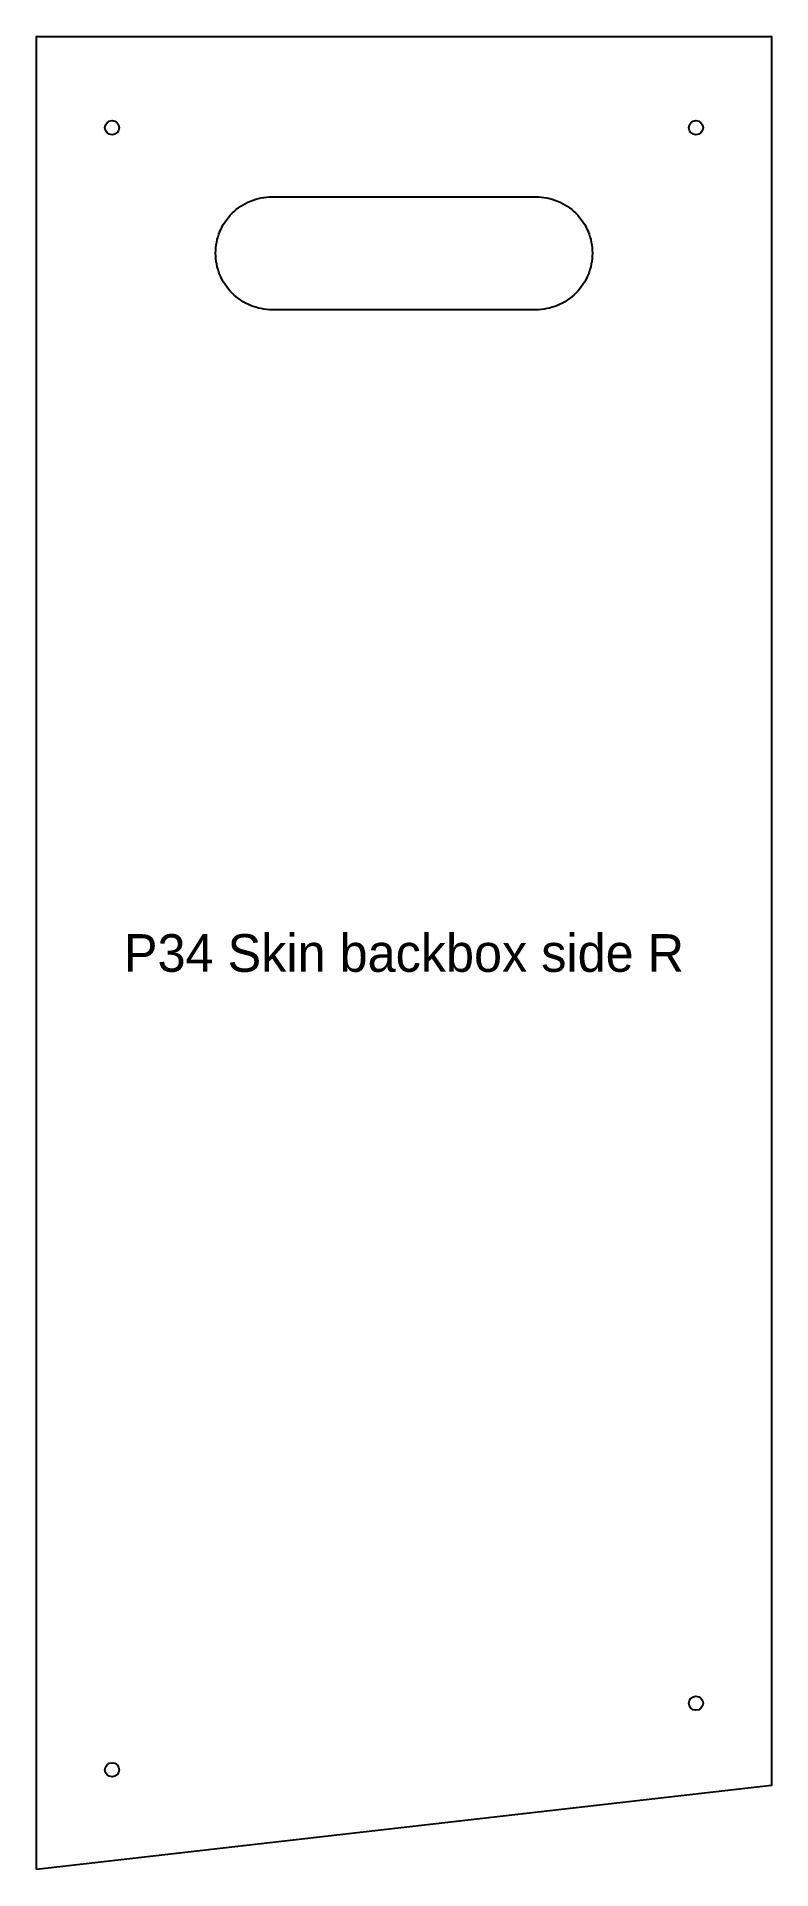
# Model space of a CAD drawing. Header units: millimetres. Extents: x 0 to 234, y 0 to 584.
import ezdxf
from ezdxf.enums import TextEntityAlignment as Align

# ---------------------------------------------------------------- set-up
doc = ezdxf.new("R2010")
doc.units = ezdxf.units.MM
for name, color, linetype in [('CUT_INSIDE', 5, 'Continuous'), ('CUT_OUTSIDE', 1, 'Continuous'), ('NOTES', 7, 'Continuous')]:
    doc.layers.add(name, color=color, linetype=linetype)

msp = doc.modelspace()

# ---------------------------------------------------------------- linework, layer by layer
at = {"layer": 'CUT_INSIDE'}
msp.add_lwpolyline([(75, 496.88), (74.12, 496.9), (73.24, 496.97), (72.36, 497.07), (71.49, 497.23), (70.63, 497.42), (69.77, 497.65), (68.94, 497.93), (68.11, 498.25), (67.3, 498.61), (66.51, 499.01), (65.75, 499.44), (65, 499.91), (64.28, 500.42), (63.58, 500.97), (62.91, 501.54), (62.27, 502.15), (61.66, 502.79), (61.09, 503.46), (60.54, 504.16), (60.03, 504.88), (59.56, 505.63), (59.13, 506.39), (58.73, 507.18), (58.37, 507.99), (58.05, 508.82), (57.78, 509.65), (57.54, 510.51), (57.35, 511.37), (57.19, 512.24), (57.09, 513.12), (57.02, 514), (57, 514.88), (57.02, 515.76), (57.09, 516.64), (57.19, 517.52), (57.35, 518.39), (57.54, 519.25), (57.78, 520.1), (58.05, 520.94), (58.37, 521.77), (58.73, 522.58), (59.13, 523.36), (59.56, 524.13), (60.03, 524.88), (60.54, 525.6), (61.09, 526.3), (61.66, 526.97), (62.27, 527.61), (62.91, 528.22), (63.58, 528.79), (64.28, 529.34), (65, 529.85), (65.75, 530.32), (66.51, 530.75), (67.3, 531.15), (68.11, 531.51), (68.94, 531.83), (69.77, 532.1), (70.63, 532.34), (71.49, 532.53), (72.36, 532.68), (73.24, 532.79), (74.12, 532.86), (75, 532.88), (159, 532.88), (159.88, 532.86), (160.76, 532.79), (161.64, 532.68), (162.51, 532.53), (163.37, 532.34), (164.23, 532.1), (165.06, 531.83), (165.89, 531.51), (166.7, 531.15), (167.49, 530.75), (168.25, 530.32), (169, 529.85), (169.72, 529.34), (170.42, 528.79), (171.09, 528.22), (171.73, 527.61), (172.34, 526.97), (172.91, 526.3), (173.46, 525.6), (173.97, 524.88), (174.44, 524.13), (174.87, 523.36), (175.27, 522.58), (175.63, 521.77), (175.95, 520.94), (176.22, 520.1), (176.46, 519.25), (176.65, 518.39), (176.81, 517.52), (176.91, 516.64), (176.98, 515.76), (177, 514.88), (176.98, 514), (176.91, 513.12), (176.81, 512.24), (176.65, 511.37), (176.46, 510.51), (176.22, 509.65), (175.95, 508.82), (175.63, 507.99), (175.27, 507.18), (174.87, 506.39), (174.44, 505.63), (173.97, 504.88), (173.46, 504.16), (172.91, 503.46), (172.34, 502.79), (171.73, 502.15), (171.09, 501.54), (170.42, 500.97), (169.72, 500.42), (169, 499.91), (168.25, 499.44), (167.49, 499.01), (166.7, 498.61), (165.89, 498.25), (165.06, 497.93), (164.23, 497.65), (163.37, 497.42), (162.51, 497.23), (161.64, 497.07), (160.76, 496.97), (159.88, 496.9), (159, 496.88), (75, 496.88)], close=True, dxfattribs=at)
for centre in [(24, 554.88), (210, 554.88), (210, 52.92), (24, 31.73)]:
    msp.add_circle(centre, 2.25, dxfattribs=at)
at = {"layer": 'CUT_OUTSIDE'}
msp.add_lwpolyline([(0, 0), (0, 583.88), (234, 583.88), (234, 26.66), (0, 0)], close=True, dxfattribs=at)

# ---------------------------------------------------------------- texts
at = {"layer": 'NOTES'}
msp.add_text('P34 Skin backbox side R', height=12, dxfattribs=at).set_placement((117, 291.94), align=Align.MIDDLE_CENTER)

doc.saveas('drawing.dxf')
